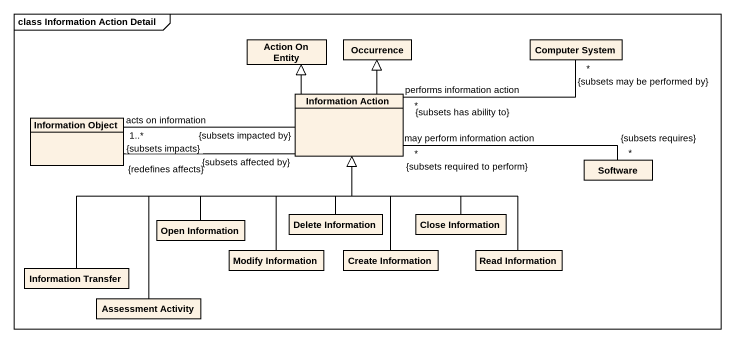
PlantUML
@startuml
mainframe class Information Action Detail
hide circle
hide empty members
class "Action On Entity" as Action_On_Entity
class Occurrence
class "Computer System" as Computer_System
class "Information Object" as Information_Object
class "Information Action" as Information_Action
class Software
class "Open Information" as Open_Information
class "Delete Information" as Delete_Information
class "Close Information" as Close_Information
class "Information Transfer" as Information_Transfer
class "Modify Information" as Modify_Information
class "Create Information" as Create_Information
class "Read Information" as Read_Information
class "Assessment Activity" as Assessment_Activity
Computer_System "*\n{subsets may be performed by}" -left- "performs information action\n*\n{subsets has ability to}" Information_Action
Information_Action -up-|> Action_On_Entity
Information_Action -up-|> Occurrence
Information_Action "{subsets impacted by}" -left- "acts on information\n1..*\n{subsets impacts}" Information_Object
Information_Action "{subsets affected by}" -left- "{redefines affects}" Information_Object
Software "*\n{subsets requires}" -left- "may perform information action\n*\n{subsets required to perform}" Information_Action
Open_Information -up-|> Information_Action
Delete_Information -up-|> Information_Action
Close_Information -up-|> Information_Action
Information_Transfer -right-|> Information_Action
Modify_Information -up-|> Information_Action
Create_Information -up-|> Information_Action
Read_Information -up-|> Information_Action
Assessment_Activity -up-|> Information_Action
@enduml
